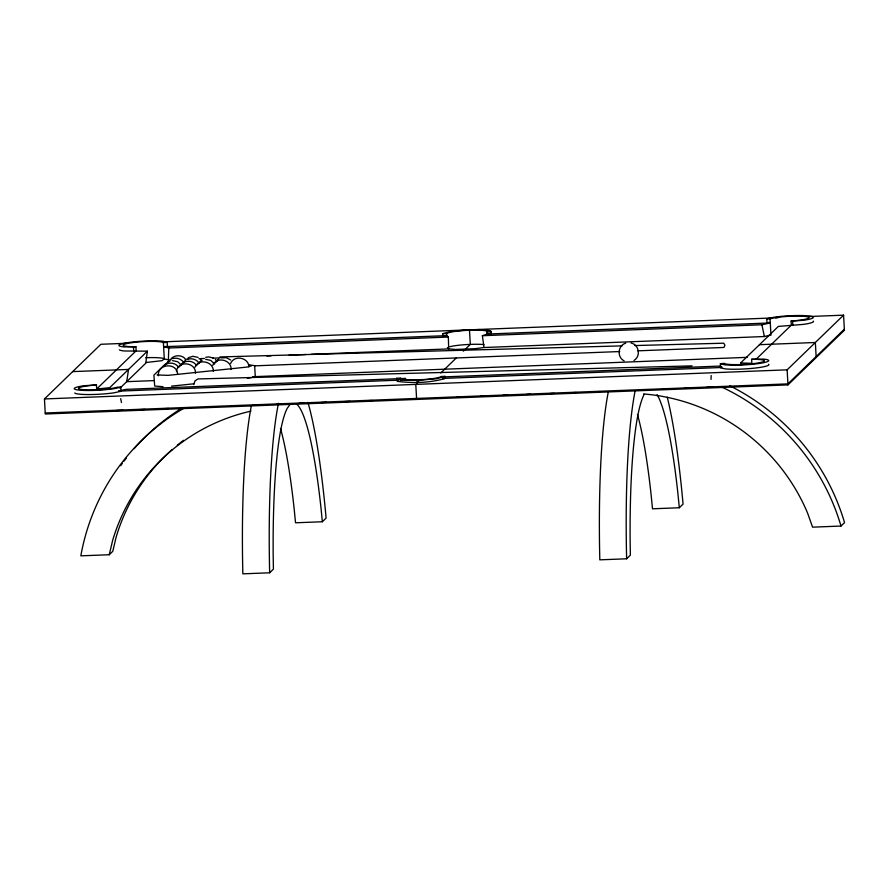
<?xml version="1.0" encoding="UTF-8"?>
<svg xmlns="http://www.w3.org/2000/svg" width="889" height="889" viewBox="0 0 889 889"><rect width="100%" height="100%" fill="white"/><g stroke="black" fill="none" stroke-linecap="round" stroke-linejoin="round"><path stroke-width="1.33" d="M171.166 359.789L168.388 359.889L168.777 348.01L163.62 346.721L167.41 346.332L167.188 342.287L162.898 341.22A24.459 2.934 -3.2 0 0 128.472 342.543A24.459 2.934 -3.2 0 0 124.149 346.932L135.928 346.732L136.15 350.777L96.668 389.015L96.445 384.97L84.122 385.704A24.459 2.934 -3.2 0 0 79.343 390.127A24.459 2.934 -3.2 0 0 113.836 388.737L120.782 387.237L121.004 391.282L114.059 392.794A24.459 2.934 -3.2 0 1 89.7 394.549A24.459 2.934 -3.2 0 1 74.72 393.016M711.022 379.425L711.178 375.514M217.049 361.479L217.427 359.723M119.37 349.844A24.459 2.934 -3.2 0 0 124.382 350.988L147.396 351.166L145.74 363.234L120.048 388.126M183.445 408.484A220.428 216.76 45.9 0 0 80.832 555.847L109.247 554.736L112.67 540.312A192.857 189.646 45.9 0 1 250.909 411.14M251.431 365.868L247.042 367.068L168.121 375.358L157.142 374.947M176.389 371.28C178.122 360.089 196.069 362.268 195.458 373.213M179.667 366.635C182.545 359.923 192.946 359.367 196.591 365.668M194.969 367.213C198.747 357.934 213.86 361.69 213.293 371.335M197.491 364.768L199.058 362.401L202.003 360.312M212.793 365.335C216.572 356.056 231.685 359.812 231.118 369.457M215.327 362.89L218.783 358.923M230.618 363.468C234.252 354.544 248.853 357.567 248.92 366.935M164.521 365.746L167.832 362.09L170.088 361.045M167.054 363.29L168.465 361.245M290.003 404.539L287.214 408.362A192.857 26.314 87.8 0 0 273.167 554.358L273.412 569.149L269.656 572.783L242.841 573.838A220.428 30.082 87.8 0 1 251.387 405.651M807.957 316.562L843.572 315.162L844.406 330.219L787.965 384.893L45.295 414.007L44.45 398.95L100.89 344.276L128.294 343.21M147.396 351.166L109.691 387.682L96.668 389.015M109.247 554.736L112.781 551.302L116.203 536.878A192.857 189.646 45.9 0 1 172.199 449.512M396.661 378.292L397.116 379.336L401.35 380.148L418.286 379.836A20.091 2.411 -3.2 0 0 441.177 376.458L445.056 376.403L445.167 378.425C429.876 382.992 413.018 383.315 397.227 381.359L396.661 378.292L400.728 378.047A20.091 2.411 -3.2 0 0 418.286 379.836L418.397 381.859M482.36 335.72L761.929 324.763L770.285 322.94L767.007 322.829L766.785 318.784L770.052 318.895L770.963 335.097L764.34 336.531L484.038 347.521L482.36 335.72L487.172 334.042L491.25 333.797L490.672 330.73L479.16 329.552L469.503 330.23A20.091 2.411 -3.2 0 0 446.611 333.608L442.733 333.664L442.855 335.686L446.734 335.631L448.345 337.053L448.689 348.91L311.317 354.289M416.797 383.415L417.874 382.37M440.766 373.002L456.457 357.811M463.325 351.155L470.303 344.399A20.091 2.411 -3.2 0 1 483.927 344.576M280.491 428.454A192.857 26.314 87.8 0 1 294.181 509.075L295.537 522.799L322.351 521.743L326.096 518.12A220.428 30.082 87.8 0 0 307.938 402.373M741.226 365.39L740.626 362.945L778.32 326.43L803.678 324.352A24.459 2.934 -3.2 0 0 813.291 321.096M755.883 359.445L791.343 325.096L791.121 321.04A20.225 2.434 -3.2 0 0 809.012 317.762A20.225 2.434 -3.2 0 0 793.099 316.14A20.225 2.434 -3.2 0 0 770.052 318.895M44.45 398.95L787.132 369.835L843.572 315.162M844.35 329.208L787.91 383.881L45.239 412.996M608.354 391.66A220.428 30.082 87.8 0 0 599.808 559.837L626.623 558.792L630.368 555.158L630.134 540.356A192.857 26.314 87.8 0 1 644.181 394.36M637.446 414.452A192.857 26.314 87.8 0 1 651.148 495.084L652.504 508.808L679.318 507.752L683.063 504.119A220.428 30.082 87.8 0 0 667.261 397.227M643.514 393.938A192.857 189.646 45.9 0 1 807.579 513.064L812.59 527.166L841.016 526.044L844.55 522.621A220.428 216.76 45.9 0 0 729.636 385.726M170.988 358.8C174.488 354.933 180.989 354.733 184.779 358.278M163.409 366.146C167.465 361.567 175.622 362.268 178.756 367.546M183.756 361.823L185.657 360.223M633.979 360.467C641.025 356.378 639.113 344.499 631.023 342.998M188.19 357.767L192.902 356.3L198.069 357.4M625.734 343.187C617.788 345.31 616.766 357.289 624.1 360.834M442.733 333.664L451.801 331.275L470.037 329.719M445.056 376.403L435.988 378.792L417.763 380.348M219.939 356.934L622.211 345.877M400.85 380.07L405.662 378.392L400.128 378.614M167.043 363.623L164.843 364.468L153.908 375.125L154.686 386.026L163.054 386.693M118.926 390.916L126.094 389.36L397.361 378.725M766.785 318.784L773.73 317.273A24.459 2.934 -3.2 0 1 808.223 315.895A24.459 2.934 -3.2 0 1 803.445 320.307L791.121 321.04M767.007 322.829L769.329 322.329M740.626 362.945L751.861 363.334L751.638 359.289L763.418 359.078A24.459 2.934 -3.2 0 1 759.095 363.479A24.459 2.934 -3.2 0 1 724.668 364.801L720.379 363.723L720.601 367.779L724.891 368.846A24.459 2.934 -3.2 0 0 753.75 368.213A24.459 2.934 -3.2 0 0 768.641 364.268M172.622 358.6C176.733 357.367 181.534 358.934 183.812 362.645M187.912 359.167C192.035 357.945 196.836 359.5 199.114 363.223M205.748 357.3L208.548 356.889L213.36 357.978M221.039 357.878L226.339 357.689L230.673 360.001M251.031 377.725L247.298 378.192M483.772 347.532L475.382 348.677L455.601 349.444L448.956 348.899L447.411 347.777L448.689 348.91M171.555 386.137L193.591 383.826M135.928 346.732A20.225 2.434 -3.2 0 1 123.593 344.632A20.225 2.434 -3.2 0 1 144.329 341.576A20.225 2.434 -3.2 0 1 163.398 342.676L167.188 342.287M720.379 363.723L724.168 363.334A20.225 2.434 -3.2 0 0 743.237 364.446A20.225 2.434 -3.2 0 0 763.973 361.379A20.225 2.434 -3.2 0 0 751.638 359.289M449.878 346.721A20.091 2.411 -3.2 0 1 470.303 344.399L469.503 330.23A20.091 2.411 -3.2 0 1 487.061 332.019L491.139 331.764M145.74 362.545L161.987 360.678L164.298 358.878L168.388 359.889M163.765 341.821L771.441 317.995M775.408 317.84L778.053 317.74M163.62 346.721L446.734 335.631L446.611 333.608M770.285 322.94L487.172 334.042L487.061 332.019M168.777 348.01L448.345 337.053M185.034 359.245L187.812 359.134M198.914 358.7L204.47 358.478M212.793 358.156L219.727 357.878M266.911 356.033L271.067 355.867M289.114 355.167L305.76 354.511M72.676 371.613L128.549 369.424L126.705 381.67L154.364 380.592M759.473 344.688L815.346 342.498L816.135 356.545M254.876 365.846L619.711 351.544M637.746 350.833L723.968 347.455L724.946 345.243L723.757 343.198L634.702 345.554M252.52 376.736L747.46 357.334M445.211 376.847L719.245 366.101L721.824 366.746M119.082 391.116L398.083 380.181M442.666 378.436L721.701 367.49M116.237 410.54L123.004 410.285M139.617 409.629L145.151 409.407M161.765 408.762L168.688 408.484M185.312 407.84L190.846 407.618M208.848 406.918L214.382 406.695M230.996 406.051L236.541 405.829M253.154 405.173L258.688 404.962M276.69 404.251L282.224 404.039M298.882 403.384L304.438 403.173M321.085 402.517L326.641 402.295M344.688 401.595L350.233 401.372M366.89 400.717L372.447 400.506M390.493 399.794L394.649 399.628M412.696 398.928L416.863 398.761M434.899 398.05L440.455 397.839M457.113 397.183L462.658 396.961M480.705 396.261L486.261 396.038M502.918 395.383L508.464 395.172M526.51 394.46L530.677 394.294M550.102 393.538L554.258 393.371M570.871 392.727L576.416 392.505M593.03 391.849L599.953 391.582M616.566 390.927L622.1 390.716M638.724 390.06L644.258 389.849M662.261 389.138L667.795 388.926M684.408 388.271L689.953 388.06M706.566 387.404L713.423 387.137M692.053 365.879L197.88 378.947L194.913 380.97L193.869 384.57M442.578 378.47L445.167 378.425M205.681 359.323L210.837 360.423L214.593 364.134M172.555 360.623L177.711 361.723L181.289 365.101M120.782 387.237L117.504 387.115A20.225 2.434 -3.2 0 1 94.456 389.871A20.225 2.434 -3.2 0 1 78.554 388.249A20.225 2.434 -3.2 0 1 96.445 384.97M118.826 391.204L121.004 391.282M249.476 364.846L254.654 365.668L255.254 376.325M215.382 359.423L216.938 361.345M200.081 358.845L201.636 360.778M490.784 332.753L491.25 333.797M761.929 324.763L764.34 336.531M120.693 398.661L121.46 402.539M679.318 507.752L677.963 494.028A192.857 26.314 87.8 0 0 657.115 394.66M322.351 521.743L320.996 508.03A192.857 26.314 87.8 0 0 296.637 404.139M177.611 374.425C177.4 362.023 156.92 363.612 158.453 375.791M792.621 321.418L792.855 325.463M787.132 369.835L787.965 384.893M418.497 380.314L418.608 382.337M417.019 380.37L417.141 382.403M415.785 384.392L416.574 398.439M163.398 342.676L164.298 358.878A20.225 2.434 -3.2 0 0 145.652 357.756M133.494 347.255L133.717 351.311M721.157 386.771A220.428 216.76 45.9 0 1 841.016 526.044M626.623 558.792A220.428 30.082 87.8 0 1 635.168 390.604M177.278 445.222A192.857 189.646 45.9 0 1 183.567 440.311M120.693 465.68A220.428 216.76 45.9 0 1 122.271 463.491M123.882 461.324A220.428 216.76 45.9 0 1 126.338 458.102M134.083 448.723A220.428 216.76 45.9 0 1 181.2 408.562M269.656 572.783A220.428 30.082 87.8 0 1 278.479 403.262"/></g></svg>
